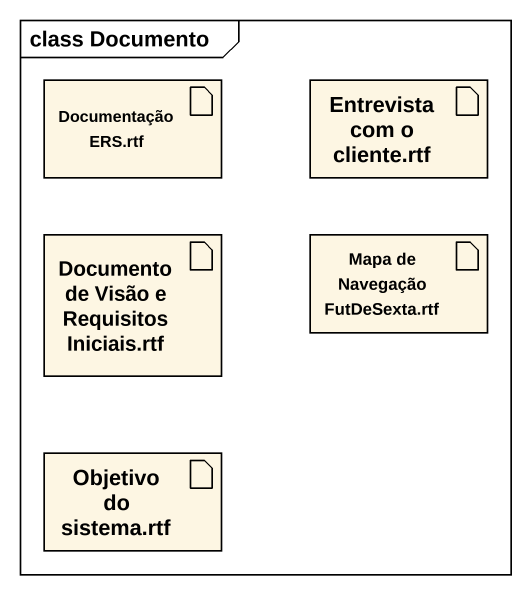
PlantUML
@startuml
mainframe class Documento
artifact "Documentação ERS.rtf" as Documentação_ERS_rtf
artifact "Entrevista com o cliente.rtf" as Entrevista_com_o_cliente_rtf
artifact "Documento de Visão e Requisitos Iniciais.rtf" as Documento_de_Visão_e
artifact "Mapa de Navegação FutDeSexta.rtf" as Mapa_de_Navegação
artifact "Objetivo do sistema.rtf" as Objetivo_do_sistema_rtf
@enduml
